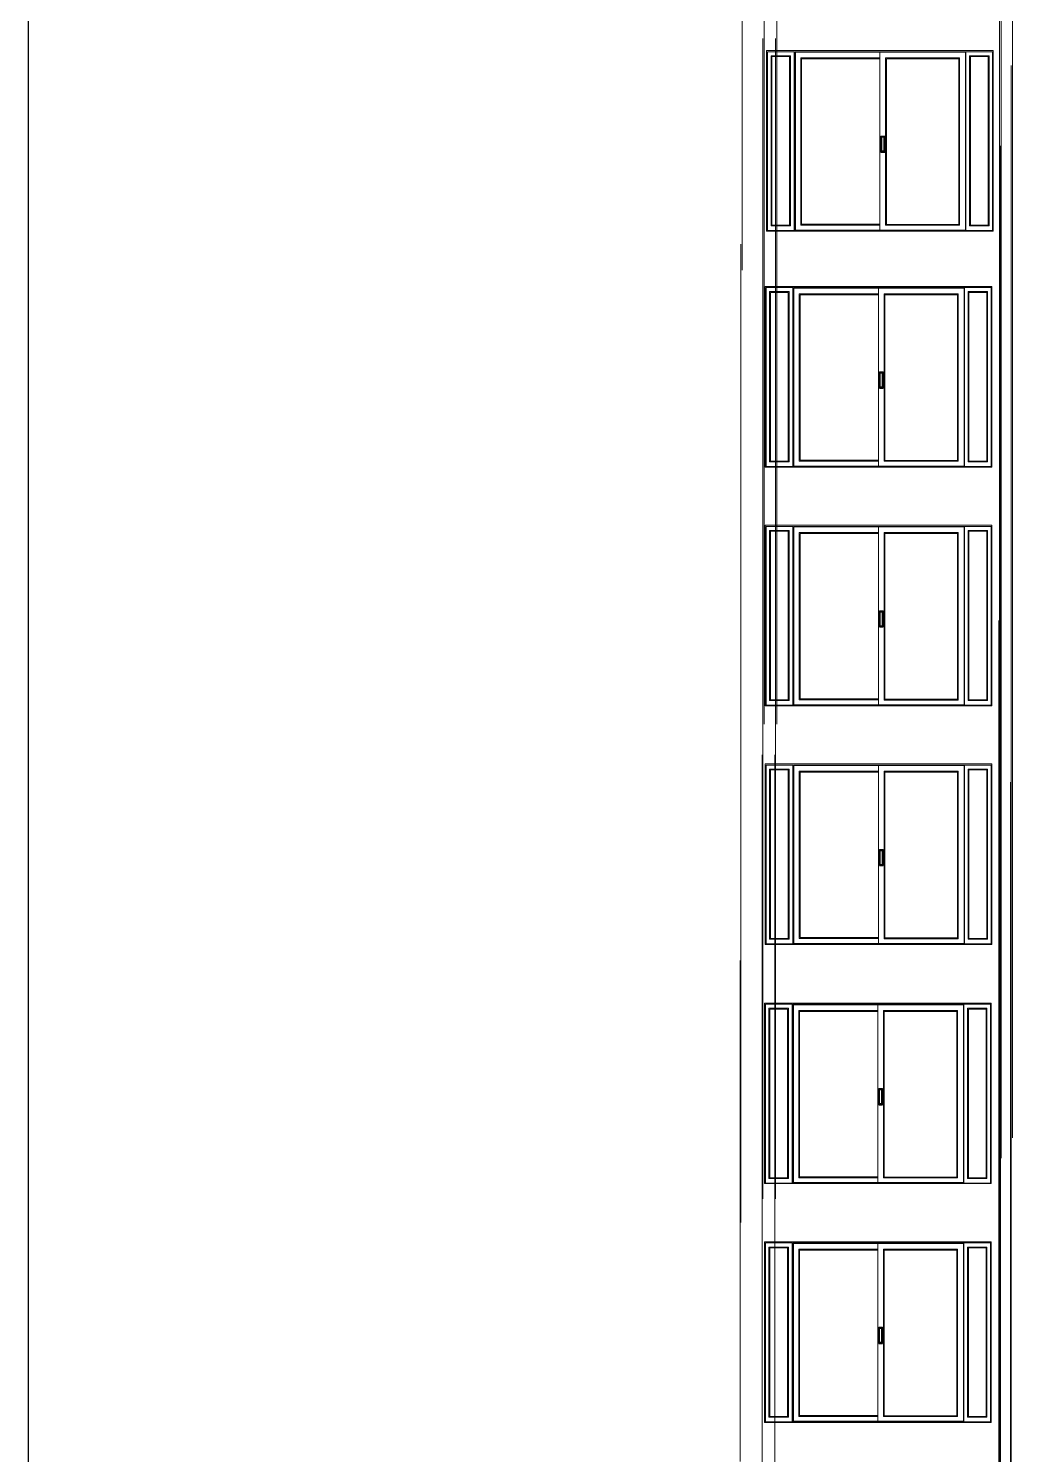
# Model space of a CAD drawing. Header units: metres. Extents: x -1 to 113, y -70 to 21.
# Drawn here: x -0.91 to 11.87, y -57.56 to -39.4 of the extents above; entities that cross this region are included whole.
import ezdxf

# ---------------------------------------------------------------- set-up
doc = ezdxf.new("R2010")
doc.units = ezdxf.units.M
doc.header["$LTSCALE"] = 0.5
doc.layers.add('arquitecturapasito', color=252, linetype='Continuous', lineweight=5)
doc.layers.add('CUADRO', color=7, linetype='Continuous')

msp = doc.modelspace()

# ---------------------------------------------------------------- linework, layer by layer
for p, q in [((9.936, -40.768), (9.987, -40.768)), ((9.944, -40.78), (9.978, -40.78)), ((9.944, -40.78), (9.944, -40.958)), ((9.978, -40.958), (9.978, -40.78)), ((9.936, -40.973), (9.987, -40.973)), ((9.944, -40.958), (9.978, -40.958)), ((9.918, -43.773), (9.968, -43.773)), ((9.925, -43.786), (9.959, -43.786)), ((9.925, -43.786), (9.925, -43.964)), ((9.959, -43.964), (9.959, -43.786)), ((9.918, -43.979), (9.968, -43.979)), ((9.925, -43.964), (9.959, -43.964)), ((9.918, -46.813), (9.968, -46.813)), ((9.925, -46.826), (9.959, -46.826)), ((9.925, -46.826), (9.925, -47.004)), ((9.959, -47.004), (9.959, -46.826)), ((9.918, -47.019), (9.968, -47.019)), ((9.925, -47.004), (9.959, -47.004)), ((9.918, -49.853), (9.968, -49.853)), ((9.925, -49.866), (9.959, -49.866)), ((9.925, -49.866), (9.925, -50.044)), ((9.959, -50.044), (9.959, -49.866)), ((9.918, -50.059), (9.968, -50.059)), ((9.925, -50.044), (9.959, -50.044)), ((9.91, -52.9), (9.96, -52.9)), ((9.917, -52.912), (9.951, -52.912)), ((9.917, -52.912), (9.917, -53.09)), ((9.951, -53.09), (9.951, -52.912)), ((9.91, -53.105), (9.96, -53.105)), ((9.917, -53.09), (9.951, -53.09)), ((9.91, -55.94), (9.96, -55.94)), ((9.917, -55.952), (9.951, -55.952)), ((9.917, -55.952), (9.917, -56.13)), ((9.951, -56.13), (9.951, -55.952)), ((9.91, -56.145), (9.96, -56.145)), ((9.917, -56.13), (9.951, -56.13))]:
    msp.add_line(p, q)
at = {"layer": 'arquitecturapasito', "color": 252}
for p, q in [((11.467, -53.784), (11.467, -31.768)), ((8.453, -33.478), (8.453, -48.258)), ((8.615, -33.478), (8.615, -48.258)), ((11.613, -53.526), (11.613, -33.826)), ((11.449, -59.83), (11.449, -37.814)), ((8.173, -39.138), (8.173, -39.438)), ((8.173, -39.438), (8.173, -42.178)), ((8.435, -39.524), (8.435, -54.304)), ((8.597, -39.524), (8.597, -54.304)), ((11.467, -39.548), (11.467, -42.188)), ((8.483, -39.678), (8.483, -41.978)), ((11.367, -39.678), (8.483, -39.678)), ((8.494, -39.694), (8.833, -39.694)), ((8.494, -41.971), (8.494, -39.694)), ((8.539, -39.745), (8.786, -39.745)), ((8.539, -41.913), (8.539, -39.745)), ((8.549, -39.755), (8.776, -39.755)), ((8.549, -41.903), (8.549, -39.755)), ((8.776, -39.755), (8.776, -41.903)), ((8.786, -39.745), (8.786, -41.913)), ((8.833, -39.694), (8.833, -41.971)), ((8.843, -39.694), (11.018, -39.694)), ((8.843, -41.972), (8.843, -39.694)), ((8.849, -39.7), (9.925, -39.7)), ((8.849, -41.966), (8.849, -39.7)), ((9.925, -39.7), (9.925, -41.966)), ((9.925, -39.7), (11.015, -39.7)), ((9.925, -41.966), (9.925, -39.7)), ((11.015, -39.7), (11.015, -41.966)), ((11.018, -39.694), (11.018, -41.972)), ((11.02, -39.694), (11.36, -39.694)), ((11.02, -41.971), (11.02, -39.694)), ((11.067, -39.745), (11.314, -39.745)), ((11.067, -41.913), (11.067, -39.745)), ((11.077, -39.755), (11.304, -39.755)), ((11.077, -41.903), (11.077, -39.755)), ((11.304, -39.755), (11.304, -41.903)), ((11.314, -39.745), (11.314, -41.913)), ((11.36, -39.694), (11.36, -41.971)), ((11.367, -39.678), (11.367, -41.978)), ((8.917, -39.774), (9.925, -39.774)), ((8.917, -41.902), (8.917, -39.774)), ((8.927, -39.784), (9.925, -39.784)), ((8.927, -41.892), (8.927, -39.784)), ((9.997, -39.774), (10.94, -39.774)), ((9.997, -41.905), (9.997, -39.774)), ((10.007, -39.784), (10.93, -39.784)), ((10.007, -41.895), (10.007, -39.784)), ((10.93, -39.784), (10.93, -41.895)), ((10.94, -39.774), (10.94, -41.905)), ((11.595, -59.572), (11.595, -39.872)), ((9.936, -40.768), (9.936, -40.973)), ((9.987, -40.768), (9.987, -40.973)), ((11.459, -62.911), (11.459, -40.895)), ((8.786, -41.913), (8.539, -41.913)), ((8.776, -41.903), (8.549, -41.903)), ((9.925, -41.902), (8.917, -41.902)), ((9.925, -41.892), (8.927, -41.892)), ((10.94, -41.905), (9.997, -41.905)), ((10.93, -41.895), (10.007, -41.895)), ((11.314, -41.913), (11.067, -41.913)), ((11.304, -41.903), (11.077, -41.903)), ((8.483, -41.978), (11.367, -41.978)), ((8.833, -41.971), (8.494, -41.971)), ((11.018, -41.972), (8.843, -41.972)), ((9.925, -41.966), (8.849, -41.966)), ((11.015, -41.966), (9.925, -41.966)), ((11.36, -41.971), (11.02, -41.971)), ((8.155, -42.144), (8.155, -42.444)), ((8.173, -42.178), (8.173, -42.478)), ((8.155, -42.444), (8.155, -45.184)), ((11.449, -42.554), (11.449, -45.194)), ((8.464, -42.684), (8.464, -44.984)), ((11.349, -42.684), (8.464, -42.684)), ((8.475, -42.699), (8.815, -42.699)), ((8.475, -44.976), (8.475, -42.699)), ((8.521, -42.75), (8.768, -42.75)), ((8.521, -44.918), (8.521, -42.75)), ((8.531, -42.76), (8.758, -42.76)), ((8.531, -44.908), (8.531, -42.76)), ((8.758, -42.76), (8.758, -44.908)), ((8.768, -42.75), (8.768, -44.918)), ((8.815, -42.699), (8.815, -44.976)), ((8.825, -42.699), (11, -42.699)), ((8.825, -44.977), (8.825, -42.699)), ((8.831, -42.705), (9.907, -42.705)), ((8.831, -44.971), (8.831, -42.705)), ((8.899, -42.779), (9.907, -42.779)), ((8.899, -44.907), (8.899, -42.779)), ((8.909, -42.789), (9.907, -42.789)), ((8.909, -44.897), (8.909, -42.789)), ((9.907, -42.705), (9.907, -44.971)), ((9.907, -42.705), (10.997, -42.705)), ((9.907, -44.971), (9.907, -42.705)), ((9.979, -42.779), (10.922, -42.779)), ((9.979, -44.911), (9.979, -42.779)), ((9.989, -42.789), (10.912, -42.789)), ((9.989, -44.901), (9.989, -42.789)), ((10.912, -42.789), (10.912, -44.901)), ((10.922, -42.779), (10.922, -44.911)), ((10.997, -42.705), (10.997, -44.971)), ((11, -42.699), (11, -44.977)), ((11.002, -42.699), (11.342, -42.699)), ((11.002, -44.976), (11.002, -42.699)), ((11.049, -42.75), (11.296, -42.75)), ((11.049, -44.918), (11.049, -42.75)), ((11.059, -42.76), (11.286, -42.76)), ((11.059, -44.908), (11.059, -42.76)), ((11.286, -42.76), (11.286, -44.908)), ((11.296, -42.75), (11.296, -44.918)), ((11.342, -42.699), (11.342, -44.976)), ((11.349, -42.684), (11.349, -44.984)), ((9.918, -43.773), (9.918, -43.979)), ((9.968, -43.773), (9.968, -43.979)), ((8.464, -44.984), (11.349, -44.984)), ((8.815, -44.976), (8.475, -44.976)), ((8.768, -44.918), (8.521, -44.918)), ((8.758, -44.908), (8.531, -44.908)), ((11, -44.977), (8.825, -44.977)), ((9.907, -44.971), (8.831, -44.971)), ((9.907, -44.907), (8.899, -44.907)), ((9.907, -44.897), (8.909, -44.897)), ((10.997, -44.971), (9.907, -44.971)), ((10.922, -44.911), (9.979, -44.911)), ((10.912, -44.901), (9.989, -44.901)), ((11.342, -44.976), (11.002, -44.976)), ((11.296, -44.918), (11.049, -44.918)), ((11.286, -44.908), (11.059, -44.908)), ((8.155, -45.184), (8.155, -45.484)), ((8.155, -45.484), (8.155, -48.224)), ((8.464, -45.724), (8.464, -48.024)), ((11.349, -45.724), (8.464, -45.724)), ((8.475, -45.739), (8.815, -45.739)), ((8.475, -48.016), (8.475, -45.739)), ((8.815, -45.739), (8.815, -48.016)), ((8.825, -45.739), (11, -45.739)), ((8.825, -48.017), (8.825, -45.739)), ((8.831, -45.745), (9.907, -45.745)), ((8.831, -48.011), (8.831, -45.745)), ((9.907, -45.745), (9.907, -48.011)), ((9.907, -45.745), (10.997, -45.745)), ((9.907, -48.011), (9.907, -45.745)), ((10.997, -45.745), (10.997, -48.011)), ((11, -45.739), (11, -48.017)), ((11.002, -45.739), (11.342, -45.739)), ((11.002, -48.016), (11.002, -45.739)), ((11.342, -45.739), (11.342, -48.016)), ((11.349, -45.724), (11.349, -48.024)), ((11.449, -45.594), (11.449, -48.234)), ((8.521, -45.79), (8.768, -45.79)), ((8.521, -47.958), (8.521, -45.79)), ((8.531, -45.8), (8.758, -45.8)), ((8.531, -47.948), (8.531, -45.8)), ((8.758, -45.8), (8.758, -47.948)), ((8.768, -45.79), (8.768, -47.958)), ((8.899, -45.819), (9.907, -45.819)), ((8.899, -47.947), (8.899, -45.819)), ((8.909, -45.829), (9.907, -45.829)), ((8.909, -47.937), (8.909, -45.829)), ((9.979, -45.819), (10.922, -45.819)), ((9.979, -47.951), (9.979, -45.819)), ((9.989, -45.829), (10.912, -45.829)), ((9.989, -47.941), (9.989, -45.829)), ((10.912, -45.829), (10.912, -47.941)), ((10.922, -45.819), (10.922, -47.951)), ((11.049, -45.79), (11.296, -45.79)), ((11.049, -47.958), (11.049, -45.79)), ((11.059, -45.8), (11.286, -45.8)), ((11.059, -47.948), (11.059, -45.8)), ((11.286, -45.8), (11.286, -47.948)), ((11.296, -45.79), (11.296, -47.958)), ((9.918, -46.813), (9.918, -47.019)), ((9.968, -46.813), (9.968, -47.019)), ((11.441, -68.956), (11.441, -46.94)), ((9.907, -47.937), (8.909, -47.937)), ((10.912, -47.941), (9.989, -47.941)), ((8.464, -48.024), (11.349, -48.024)), ((8.815, -48.016), (8.475, -48.016)), ((8.768, -47.958), (8.521, -47.958)), ((8.758, -47.948), (8.531, -47.948)), ((11, -48.017), (8.825, -48.017)), ((9.907, -48.011), (8.831, -48.011)), ((9.907, -47.947), (8.899, -47.947)), ((10.997, -48.011), (9.907, -48.011)), ((10.922, -47.951), (9.979, -47.951)), ((11.342, -48.016), (11.002, -48.016)), ((11.296, -47.958), (11.049, -47.958)), ((11.286, -47.948), (11.059, -47.948)), ((8.155, -48.224), (8.155, -48.524)), ((8.155, -48.524), (8.155, -54.604)), ((8.427, -48.65), (8.427, -63.43)), ((8.588, -48.65), (8.588, -63.43)), ((11.449, -48.634), (11.449, -51.274)), ((8.464, -48.764), (8.464, -51.064)), ((11.349, -48.764), (8.464, -48.764)), ((8.475, -48.779), (8.815, -48.779)), ((8.475, -51.056), (8.475, -48.779)), ((8.521, -48.83), (8.768, -48.83)), ((8.521, -50.998), (8.521, -48.83)), ((8.531, -48.84), (8.758, -48.84)), ((8.531, -50.988), (8.531, -48.84)), ((8.758, -48.84), (8.758, -50.988)), ((8.768, -48.83), (8.768, -50.998)), ((8.815, -48.779), (8.815, -51.056)), ((8.825, -48.779), (11, -48.779)), ((8.825, -51.057), (8.825, -48.779)), ((8.831, -48.785), (9.907, -48.785)), ((8.831, -51.051), (8.831, -48.785)), ((9.907, -48.785), (9.907, -51.051)), ((9.907, -48.785), (10.997, -48.785)), ((9.907, -51.051), (9.907, -48.785)), ((10.997, -48.785), (10.997, -51.051)), ((11, -48.779), (11, -51.057)), ((11.002, -48.779), (11.342, -48.779)), ((11.002, -51.056), (11.002, -48.779)), ((11.049, -48.83), (11.296, -48.83)), ((11.049, -50.998), (11.049, -48.83)), ((11.059, -48.84), (11.286, -48.84)), ((11.059, -50.988), (11.059, -48.84)), ((11.286, -48.84), (11.286, -50.988)), ((11.296, -48.83), (11.296, -50.998)), ((11.342, -48.779), (11.342, -51.056)), ((11.349, -48.764), (11.349, -51.064)), ((8.899, -48.859), (9.907, -48.859)), ((8.899, -50.987), (8.899, -48.859)), ((8.909, -48.869), (9.907, -48.869)), ((8.909, -50.977), (8.909, -48.869)), ((9.979, -48.859), (10.922, -48.859)), ((9.979, -50.991), (9.979, -48.859)), ((9.989, -48.869), (10.912, -48.869)), ((9.989, -50.981), (9.989, -48.869)), ((10.912, -48.869), (10.912, -50.981)), ((10.922, -48.859), (10.922, -50.991)), ((11.587, -68.698), (11.587, -48.998)), ((9.918, -49.853), (9.918, -50.059)), ((9.968, -49.853), (9.968, -50.059)), ((8.768, -50.998), (8.521, -50.998)), ((8.758, -50.988), (8.531, -50.988)), ((9.907, -50.987), (8.899, -50.987)), ((9.907, -50.977), (8.909, -50.977)), ((10.922, -50.991), (9.979, -50.991)), ((10.912, -50.981), (9.989, -50.981)), ((11.296, -50.998), (11.049, -50.998)), ((11.286, -50.988), (11.059, -50.988)), ((8.464, -51.064), (11.349, -51.064)), ((8.815, -51.056), (8.475, -51.056)), ((11, -51.057), (8.825, -51.057)), ((9.907, -51.051), (8.831, -51.051)), ((10.997, -51.051), (9.907, -51.051)), ((11.342, -51.056), (11.002, -51.056)), ((8.147, -51.27), (8.147, -51.57)), ((8.155, -51.264), (8.155, -54.304)), ((8.147, -51.57), (8.147, -54.31)), ((11.441, -51.68), (11.441, -54.32)), ((8.456, -51.81), (8.456, -54.11)), ((11.341, -51.81), (8.456, -51.81)), ((8.467, -51.826), (8.807, -51.826)), ((8.467, -54.103), (8.467, -51.826)), ((8.513, -51.877), (8.76, -51.877)), ((8.513, -54.045), (8.513, -51.877)), ((8.523, -51.887), (8.75, -51.887)), ((8.523, -54.035), (8.523, -51.887)), ((8.75, -51.887), (8.75, -54.035)), ((8.76, -51.877), (8.76, -54.045)), ((8.807, -51.826), (8.807, -54.103)), ((8.817, -51.826), (10.992, -51.826)), ((8.817, -54.104), (8.817, -51.826)), ((8.823, -51.832), (9.899, -51.832)), ((8.823, -54.097), (8.823, -51.832)), ((8.891, -51.906), (9.899, -51.906)), ((8.891, -54.034), (8.891, -51.906)), ((8.901, -51.916), (9.899, -51.916)), ((8.901, -54.024), (8.901, -51.916)), ((9.899, -51.832), (9.899, -54.097)), ((9.899, -51.832), (10.989, -51.832)), ((9.899, -54.097), (9.899, -51.832)), ((9.971, -51.906), (10.914, -51.906)), ((9.971, -54.037), (9.971, -51.906)), ((9.981, -51.916), (10.904, -51.916)), ((9.981, -54.027), (9.981, -51.916)), ((10.904, -51.916), (10.904, -54.027)), ((10.914, -51.906), (10.914, -54.037)), ((10.989, -51.832), (10.989, -54.097)), ((10.992, -51.826), (10.992, -54.104)), ((10.994, -51.826), (11.334, -51.826)), ((10.994, -54.103), (10.994, -51.826)), ((11.041, -51.877), (11.287, -51.877)), ((11.041, -54.045), (11.041, -51.877)), ((11.051, -51.887), (11.277, -51.887)), ((11.051, -54.035), (11.051, -51.887)), ((11.277, -51.887), (11.277, -54.035)), ((11.287, -51.877), (11.287, -54.045)), ((11.334, -51.826), (11.334, -54.103)), ((11.341, -51.81), (11.341, -54.11)), ((9.91, -52.9), (9.91, -53.105)), ((9.96, -52.9), (9.96, -53.105)), ((8.456, -54.11), (11.341, -54.11)), ((8.807, -54.103), (8.467, -54.103)), ((8.76, -54.045), (8.513, -54.045)), ((8.75, -54.035), (8.523, -54.035)), ((10.992, -54.104), (8.817, -54.104)), ((9.899, -54.097), (8.823, -54.097)), ((9.899, -54.034), (8.891, -54.034)), ((9.899, -54.024), (8.901, -54.024)), ((10.989, -54.097), (9.899, -54.097)), ((10.914, -54.037), (9.971, -54.037)), ((10.904, -54.027), (9.981, -54.027)), ((11.334, -54.103), (10.994, -54.103)), ((11.287, -54.045), (11.041, -54.045)), ((11.277, -54.035), (11.051, -54.035)), ((8.147, -54.31), (8.147, -54.61)), ((8.147, -54.61), (8.147, -57.35)), ((11.441, -54.72), (11.441, -57.36)), ((8.456, -54.85), (8.456, -57.15)), ((11.341, -54.85), (8.456, -54.85)), ((8.467, -54.866), (8.807, -54.866)), ((8.467, -57.143), (8.467, -54.866)), ((8.513, -54.917), (8.76, -54.917)), ((8.513, -57.085), (8.513, -54.917)), ((8.523, -54.927), (8.75, -54.927)), ((8.523, -57.075), (8.523, -54.927)), ((8.75, -54.927), (8.75, -57.075)), ((8.76, -54.917), (8.76, -57.085)), ((8.807, -54.866), (8.807, -57.143)), ((8.817, -54.866), (10.992, -54.866)), ((8.817, -57.144), (8.817, -54.866)), ((8.823, -54.872), (9.899, -54.872)), ((8.823, -57.137), (8.823, -54.872)), ((8.891, -54.946), (9.899, -54.946)), ((8.891, -57.074), (8.891, -54.946)), ((8.901, -54.956), (9.899, -54.956)), ((8.901, -57.064), (8.901, -54.956)), ((9.899, -54.872), (9.899, -57.137)), ((9.899, -54.872), (10.989, -54.872)), ((9.899, -57.137), (9.899, -54.872)), ((9.971, -54.946), (10.914, -54.946)), ((9.971, -57.077), (9.971, -54.946)), ((9.981, -54.956), (10.904, -54.956)), ((9.981, -57.067), (9.981, -54.956)), ((10.904, -54.956), (10.904, -57.067)), ((10.914, -54.946), (10.914, -57.077)), ((10.989, -54.872), (10.989, -57.137)), ((10.992, -54.866), (10.992, -57.144)), ((10.994, -54.866), (11.334, -54.866)), ((10.994, -57.143), (10.994, -54.866)), ((11.041, -54.917), (11.287, -54.917)), ((11.041, -57.085), (11.041, -54.917)), ((11.051, -54.927), (11.277, -54.927)), ((11.051, -57.075), (11.051, -54.927)), ((11.277, -54.927), (11.277, -57.075)), ((11.287, -54.917), (11.287, -57.085)), ((11.334, -54.866), (11.334, -57.143)), ((11.341, -54.85), (11.341, -57.15)), ((9.91, -55.94), (9.91, -56.145)), ((9.96, -55.94), (9.96, -56.145)), ((8.456, -57.15), (11.341, -57.15)), ((8.807, -57.143), (8.467, -57.143)), ((8.76, -57.085), (8.513, -57.085)), ((8.75, -57.075), (8.523, -57.075)), ((10.992, -57.144), (8.817, -57.144)), ((9.899, -57.137), (8.823, -57.137)), ((9.899, -57.074), (8.891, -57.074)), ((9.899, -57.064), (8.901, -57.064)), ((10.989, -57.137), (9.899, -57.137)), ((10.914, -57.077), (9.971, -57.077)), ((10.904, -57.067), (9.981, -57.067)), ((11.334, -57.143), (10.994, -57.143)), ((11.287, -57.085), (11.041, -57.085)), ((11.277, -57.075), (11.051, -57.075)), ((8.147, -57.35), (8.147, -57.65))]:
    msp.add_line(p, q, dxfattribs=at)
at = {"layer": 'CUADRO'}
msp.add_lwpolyline([(-0.914, -3.392), (48.336, -3.44), (48.336, -69.83), (-0.914, -69.782)], close=True, dxfattribs=at)

doc.saveas('drawing.dxf')
